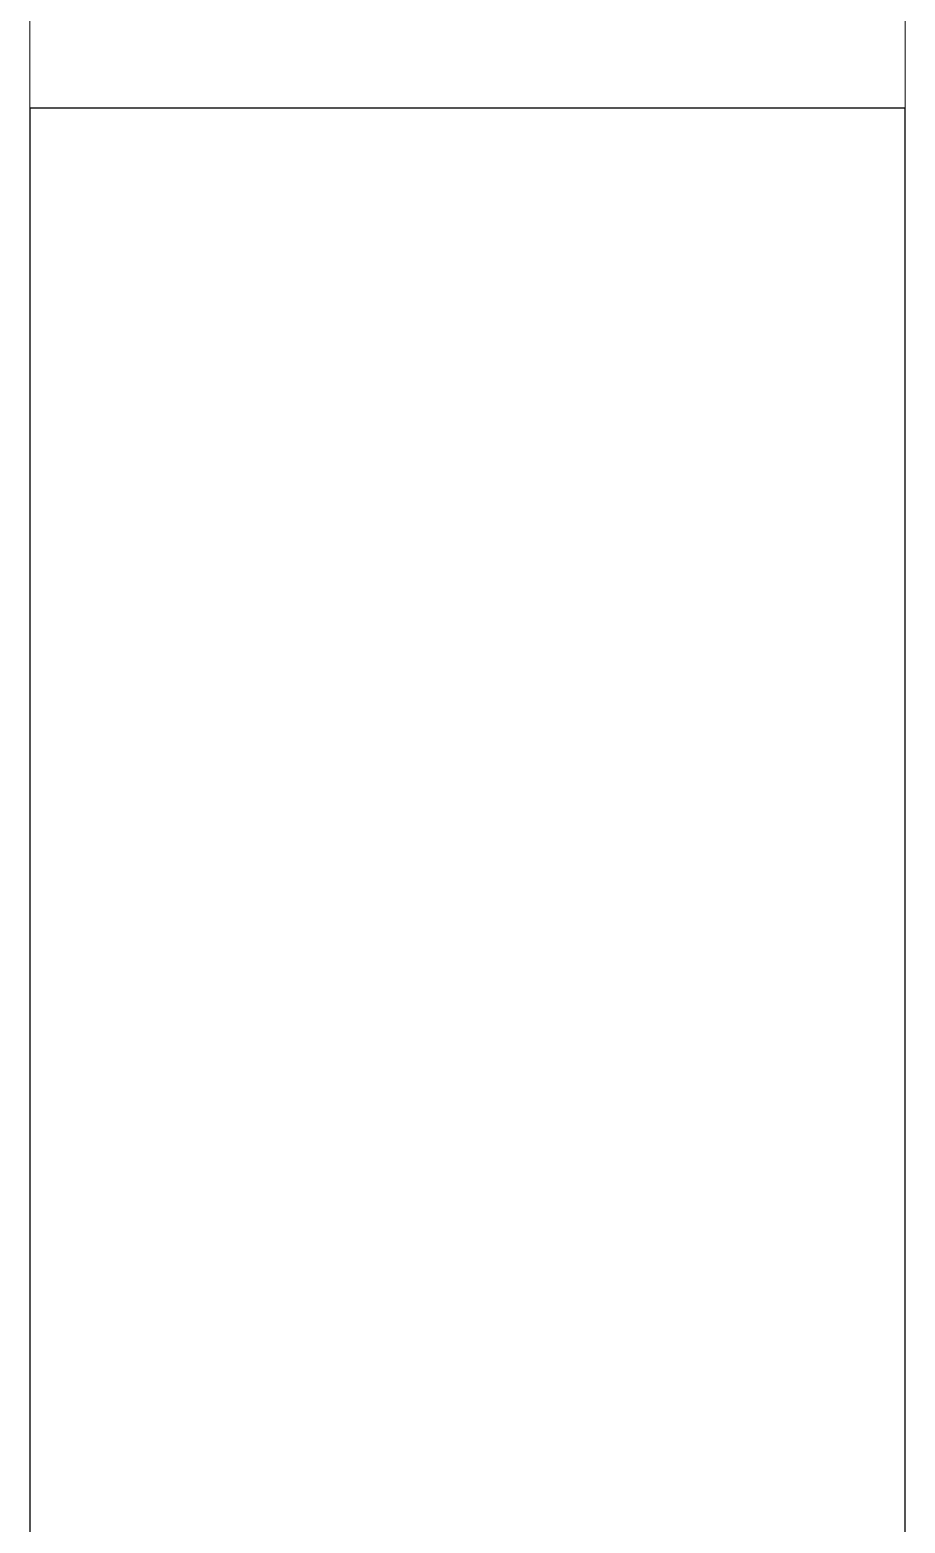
# Model space of a CAD drawing. Extents: x 500 to 100500, y -14500 to 21140.
# Drawn here: x 9256.5 to 9496.5, y -3401.7 to -2992.3 of the extents above; entities that cross this region are included whole.
import ezdxf

# ---------------------------------------------------------------- set-up
doc = ezdxf.new("R2010")
doc.units = 0
doc.layers.get('0').update_dxf_attribs({"linetype": 'CONTINUOUS'})
doc.layers.add('AM_5', color=7, linetype='CONTINUOUS', lineweight=9)

# ---------------------------------------------------------------- blocks, each defined once
blk = doc.blocks.new('K3f')
for p, q in [((-40187.07, -41666.84, 31.83), (-40187.07, -41066.84)), ((-40187.07, -41066.84), (-39947.07, -41066.84)), ((-39947.07, -41066.84), (-39947.07, -41666.84, 10.47))]:
    blk.add_line(p, q)
at = {"layer": 'AM_5'}
for p, q in [((-40187.07, -40266.84), (-40187.07, -41066.84)), ((-39947.07, -41066.84), (-39947.07, -40266.84)), ((-40187.07, -41066.84), (-39947.07, -41066.84))]:
    blk.add_line(p, q, dxfattribs=at)
blk = doc.blocks.new('KA$C9e1560b4')
blk.add_blockref('K3f', (40459.07, 40876.84))

msp = doc.modelspace()

# ---------------------------------------------------------------- block references
at = {"xscale": -1}
msp.add_blockref('KA$C9e1560b4', (9768.5, -2823.7, -107.65), dxfattribs=at)

doc.saveas('drawing.dxf')
